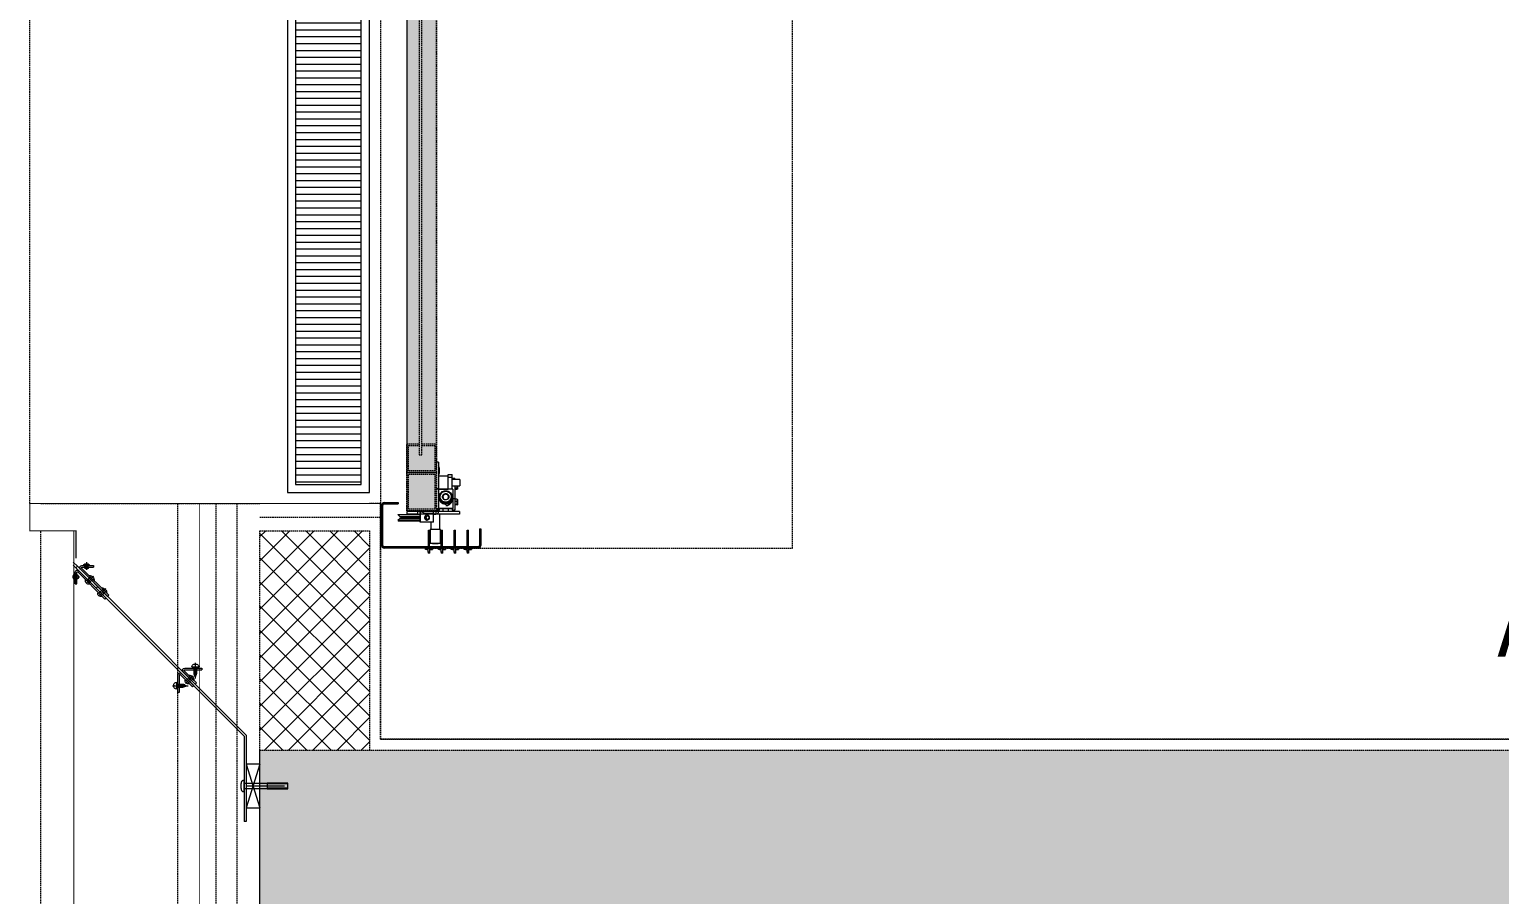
# Model space of a CAD drawing. Extents: x -1457 to 23780, y -2071 to 4205.
# Drawn here: x 1120.4 to 1388.8, y 2798.6 to 2956.6 of the extents above; entities that cross this region are included whole.
import ezdxf
from ezdxf.xclip import XClip

# ---------------------------------------------------------------- set-up
doc = ezdxf.new("R2010")
doc.units = 0
doc.header["$MEASUREMENT"] = 0
doc.header["$XCLIPFRAME"] = 0
doc.linetypes.add('HIDDEN', pattern=[0.375, 0.25, -0.125])
doc.layers.get('0').update_dxf_attribs({"color": 9, "lineweight": 9})
doc.layers.add('M-TEFRIS2-015', color=129, linetype='Continuous', lineweight=9)
doc.layers.add('T-APAREY-TEXT', color=181, linetype='Continuous', lineweight=9)
doc.styles.add('LUCIDASANS', font='arial.ttf', dxfattribs={"width": 0.8})

# ---------------------------------------------------------------- blocks, each defined once
blk = doc.blocks.new('p-ızgara 1')
h = blk.add_hatch()
h.set_pattern_fill('ANSI31', color=256, scale=10, angle=225, style=0)
h.set_pattern_definition([(270, (-1308.5183, 1064.6868), (1.25, -4e-16), [])])
h.paths.add_polyline_path([(1.5, 13.5), (1.5, 1.5), (394.5, 1.5), (394.5, 13.5)])
for points in [[(0, 15), (0, 0), (396, 0), (396, 15)], [(1.5, 13.5), (1.5, 1.5), (394.5, 1.5), (394.5, 13.5)]]:
    blk.add_lwpolyline(points, close=True)
blk = doc.blocks.new('p-cephe_kose profili')
at = {"linetype": 'Continuous', "lineweight": 13}
for p, q in [((-2.75, 12.75), (-3.15, 12.75)), ((-3.15, -2.87), (-3.15, 12.75)), ((-2.75, -3.03), (-2.75, 12.75)), ((-3.15, -2.87), (-30.14, -29.86)), ((-2.75, -3.03), (-29.86, -30.14)), ((-33.53, -32.82), (-28.58, -27.87)), ((-33.32, -33.03), (-28.37, -28.08)), ((-28.08, -28.37), (-33.03, -33.32)), ((-27.87, -28.58), (-32.82, -33.53)), ((-28.37, -28.08), (-28.58, -27.87)), ((-28.08, -28.37), (-27.87, -28.58)), ((-34, -30.65), (-34, -32.75)), ((-34, -30.65), (-33.7, -30.65)), ((-33.85, -33.57), (-30.14, -29.86)), ((-33.7, -30.65), (-33.7, -32.75)), ((-33.57, -33.85), (-29.86, -30.14)), ((-30.14, -29.86), (-29.86, -30.14)), ((-29.86, -30.14), (-30.14, -29.86)), ((-33.85, -33.57), (-40.45, -40.17)), ((-33.57, -33.85), (-40.17, -40.45)), ((-33.57, -33.85), (-33.85, -33.57)), ((-32.75, -33.7), (-30.65, -33.7)), ((-32.75, -34), (-30.65, -34)), ((-30.65, -34), (-30.65, -33.7)), ((-40.45, -40.17), (-40.17, -40.45))]:
    blk.add_line(p, q, dxfattribs=at)
at = {"linetype": 'Continuous', "lineweight": 5}
for p, q in [((-2.75, 2.25), (-0.25, 10.25)), ((-0.25, 2.25), (-2.75, 10.25)), ((-3.15, 6.69), (1.05, 6.69)), ((1.05, 5.81), (-3.15, 5.81)), ((-2.73, 6.25), (4.2, 6.25)), ((4.85, 6.62), (1.05, 6.62)), ((4.85, 5.88), (1.05, 5.88))]:
    blk.add_line(p, q, dxfattribs=at)
for p, q in [((-16.23, -12.06), (-13.36, -12.06)), ((-15.99, -11.97), (-15.95, -11.97)), ((-15.99, -12.15), (-15.95, -12.15)), ((-15.95, -11.97), (-15.95, -12.15)), ((-15.5, -12.68), (-15.5, -11.44)), ((-15.41, -11.82), (-15.23, -11.82)), ((-15.41, -12.3), (-15.32, -12.3)), ((-15.32, -12.3), (-15.14, -12.3)), ((-15.3, -12.02), (-15.28, -12.37)), ((-15.23, -11.82), (-15.05, -11.82)), ((-15.19, -11.74), (-15.1, -12.37)), ((-15.14, -12.3), (-14.96, -12.3)), ((-15.05, -11.82), (-14.87, -11.82)), ((-15.01, -11.74), (-14.92, -12.37)), ((-14.96, -12.3), (-14.78, -12.3)), ((-14.87, -11.82), (-14.69, -11.82)), ((-14.83, -11.74), (-14.74, -12.37)), ((-14.78, -12.3), (-14.6, -12.3)), ((-14.69, -11.82), (-14.51, -11.82)), ((-14.65, -11.74), (-14.56, -12.37)), ((-14.6, -12.3), (-14.42, -12.3)), ((-14.51, -11.82), (-14.33, -11.82)), ((-14.47, -11.74), (-14.38, -12.37)), ((-14.42, -12.3), (-14.24, -12.3)), ((-14.33, -11.82), (-13.6, -12.06)), ((-14.29, -11.74), (-14.2, -12.37)), ((-14.24, -12.3), (-13.6, -12.06)), ((-14.1, -11.79), (-14.03, -12.33)), ((-12.06, -16.24), (-12.06, -13.37)), ((-12.68, -15.51), (-11.44, -15.51)), ((-11.74, -14.3), (-12.37, -14.21)), ((-11.74, -14.48), (-12.37, -14.39)), ((-11.74, -14.66), (-12.37, -14.57)), ((-11.74, -14.84), (-12.37, -14.75)), ((-11.74, -15.02), (-12.37, -14.93)), ((-11.74, -15.2), (-12.37, -15.11)), ((-12.02, -15.31), (-12.37, -15.29)), ((-11.79, -14.11), (-12.33, -14.03)), ((-12.3, -14.25), (-12.06, -13.61)), ((-12.3, -14.43), (-12.3, -14.25)), ((-12.3, -14.61), (-12.3, -14.43)), ((-12.3, -14.79), (-12.3, -14.61)), ((-12.3, -14.97), (-12.3, -14.79)), ((-12.3, -15.15), (-12.3, -14.97)), ((-12.3, -15.33), (-12.3, -15.15)), ((-12.3, -15.42), (-12.3, -15.33)), ((-12.15, -15.99), (-12.15, -15.96)), ((-11.97, -15.96), (-12.15, -15.96)), ((-11.82, -14.34), (-12.06, -13.61)), ((-11.97, -15.99), (-11.97, -15.96)), ((-11.82, -14.52), (-11.82, -14.34)), ((-11.82, -14.7), (-11.82, -14.52)), ((-11.82, -14.88), (-11.82, -14.7)), ((-11.82, -15.06), (-11.82, -14.88)), ((-11.82, -15.24), (-11.82, -15.06)), ((-11.82, -15.42), (-11.82, -15.24))]:
    blk.add_line(p, q)
at = {"linetype": 'Continuous', "lineweight": 18}
for p, q in [((-15.25, -10.86), (-15.25, -14)), ((-15.25, -10.86), (-14.95, -10.86)), ((-14.95, -10.86), (-14.95, -14)), ((-14.78, -14.07), (-12.56, -11.86)), ((-14.57, -14.28), (-12.35, -12.07)), ((-12.07, -12.35), (-14.28, -14.57)), ((-11.86, -12.56), (-14.07, -14.78)), ((-12.35, -12.07), (-12.56, -11.86)), ((-12.07, -12.35), (-11.86, -12.56)), ((-14, -14.95), (-10.86, -14.95)), ((-14, -15.25), (-10.86, -15.25)), ((-10.86, -15.25), (-10.86, -14.95))]:
    blk.add_line(p, q, dxfattribs=at)
at = {"lineweight": 5}
for p, q in [((-13.02, -13.73), (-13.73, -13.02)), ((-13.29, -13.01), (-13.66, -13.38)), ((-13.65, -12.66), (-12.44, -13.86)), ((-13.29, -13.01), (-13.52, -13.23)), ((-13.52, -13.23), (-13.29, -13.01)), ((-13.29, -13.01), (-12.92, -12.64)), ((-13.29, -13.01), (-13.07, -12.79)), ((-13.07, -12.79), (-13.29, -13.01)), ((-12.57, -13.28), (-13.28, -12.57)), ((-12.8, -13.5), (-12.32, -13.03)), ((-12.8, -13.5), (-13.27, -13.98)), ((-28.94, -29.65), (-29.65, -28.94)), ((-29.22, -28.93), (-29.59, -29.3)), ((-29.57, -28.58), (-28.37, -29.78)), ((-29.22, -28.93), (-29.44, -29.16)), ((-29.44, -29.16), (-29.22, -28.93)), ((-29.22, -28.93), (-28.84, -28.56)), ((-29.22, -28.93), (-28.99, -28.71)), ((-28.99, -28.71), (-29.22, -28.93)), ((-28.5, -29.21), (-29.21, -28.5)), ((-28.72, -29.43), (-29.2, -29.91)), ((-28.72, -29.43), (-28.24, -28.95)), ((-34.6, -31.92), (-33.2, -31.92)), ((-34.1, -31.92), (-34.1, -31.37)), ((-34.1, -31.66), (-33.7, -31.66)), ((-34.1, -31.92), (-34.1, -32.47)), ((-34.1, -32.18), (-33.7, -32.18)), ((-33.7, -31.92), (-33.7, -31.48)), ((-33.7, -31.92), (-33.7, -31.66)), ((-33.7, -31.66), (-33.7, -31.92)), ((-33.7, -31.92), (-33.7, -32.36)), ((-33.7, -31.92), (-33.7, -32.18)), ((-33.7, -32.18), (-33.7, -31.92)), ((-31.22, -31.93), (-31.93, -31.22)), ((-31.49, -31.21), (-31.86, -31.58)), ((-31.85, -30.86), (-30.64, -32.06)), ((-31.49, -31.21), (-31.71, -31.43)), ((-31.71, -31.43), (-31.49, -31.21)), ((-31.49, -31.21), (-31.12, -30.84)), ((-31.49, -31.21), (-31.27, -30.99)), ((-31.27, -30.99), (-31.49, -31.21)), ((-30.77, -31.48), (-31.48, -30.77)), ((-31, -31.7), (-31.47, -32.18)), ((-31, -31.7), (-30.52, -31.23)), ((-31.92, -34.1), (-32.47, -34.1)), ((-31.92, -33.7), (-32.36, -33.7)), ((-31.92, -33.7), (-32.18, -33.7)), ((-32.18, -33.7), (-31.92, -33.7)), ((-32.18, -34.1), (-32.18, -33.7)), ((-31.92, -34.6), (-31.92, -33.2)), ((-31.92, -33.7), (-31.66, -33.7)), ((-31.92, -33.7), (-31.48, -33.7)), ((-31.66, -33.7), (-31.92, -33.7)), ((-31.92, -34.1), (-31.37, -34.1)), ((-31.66, -34.1), (-31.66, -33.7))]:
    blk.add_line(p, q, dxfattribs=at)
at = {"lineweight": 0}
blk.add_line((-34, -32.75), (-34, -30.75), dxfattribs=at)
at = {"linetype": 'Continuous', "lineweight": 5}
for points in [[(-2.75, 10.25), (-0.25, 10.25), (-0.25, 2.25), (-2.75, 2.25)], [(1.05, 6.75), (4.85, 6.75), (4.85, 5.75), (1.05, 5.75)]]:
    blk.add_lwpolyline(points, close=True, dxfattribs=at)
blk.add_lwpolyline([(-38.03, -37.75), (-37.75, -38.03)])
for centre, radius, start, end in [((-14.88, -12.06), 1.11, 166.6402, 175.4788), ((-14.88, -12.06), 1.11, 184.5212, 193.3598), ((-15.5, -11.91), 0.473, 90, 166.6402), ((-15.5, -12.21), 0.473, 193.3598, 270), ((-15.41, -11.73), 0.09, 180, 270), ((-15.41, -12.39), 0.09, 90, 180), ((-12.21, -15.51), 0.473, 180, 256.6402), ((-12.39, -15.42), 0.09, 270, 0), ((-12.06, -14.89), 1.11, 256.6402, 265.4788), ((-12.06, -14.89), 1.11, 274.5212, 283.3598), ((-11.73, -15.42), 0.09, 180, 270), ((-11.91, -15.51), 0.473, 283.3598, 360)]:
    blk.add_arc(centre, radius, start, end)
at = {"lineweight": 5}
for centre, radius, start, end in [((-13.35, -12.95), 0.57, 67.9194, 202.0806), ((-13.23, -13.07), 0.909, 267.075, 2.925), ((-29.27, -28.88), 0.57, 67.9194, 202.0806), ((-29.15, -29), 0.909, 267.075, 2.925), ((-33.62, -31.92), 0.732, 131.1905, 228.8095), ((-33.83, -31.92), 0.46, 286.9574, 73.0426), ((-31.55, -31.15), 0.57, 67.9194, 202.0806), ((-31.43, -31.27), 0.909, 267.075, 2.925), ((-31.92, -33.62), 0.732, 221.1905, 318.8095), ((-31.92, -33.83), 0.46, 16.9574, 163.0426)]:
    blk.add_arc(centre, radius, start, end, dxfattribs=at)
at = {"linetype": 'Continuous', "lineweight": 18}
for centre, radius, start, end in [((-14.85, -14), 0.4, 180, 315), ((-14.85, -14), 0.1, 180, 315), ((-14, -14.85), 0.4, 135, 270), ((-14, -14.85), 0.1, 135, 270)]:
    blk.add_arc(centre, radius, start, end, dxfattribs=at)
at = {"linetype": 'Continuous', "lineweight": 13}
for centre, radius, start, end in [((-33.6, -32.75), 0.4, 180, 315), ((-33.6, -32.75), 0.1, 180, 315), ((-32.75, -33.6), 0.4, 135, 270), ((-32.75, -33.6), 0.1, 135, 270)]:
    blk.add_arc(centre, radius, start, end, dxfattribs=at)
at = {"linetype": 'Continuous', "lineweight": 5}
blk.add_rational_spline([(-3.15, 7.25), (-3.22, 7.25), (-3.29, 7.25), (-3.63, 7.25), (-3.68, 6.91), (-3.7, 6.83), (-3.71, 6.75), (-3.79, 6.25), (-3.71, 5.75), (-3.7, 5.67), (-3.68, 5.59), (-3.63, 5.25), (-3.29, 5.25), (-3.22, 5.25), (-3.15, 5.25), (-3.15, 6.25), (-3.15, 7.25)], [1, 1, 1, 0.760917374327, 1, 1, 1, 1, 1, 1, 1, 0.760917374327, 1, 1, 1, 1, 1], degree=2, knots=[0, 0, 0, 1, 1, 2, 2, 3, 3, 4, 4, 5, 5, 6, 6, 7, 7, 8, 8, 8], dxfattribs=at)
blk = doc.blocks.new('p-seksiyonel kapı profil')
for p, q in [((-13.26, 6.34), (-13.5, 6.34)), ((-13.5, 3.27), (-13.5, 6.34)), ((-13.5, 6.34), (-13.5, 5.67)), ((-13.5, 6.34), (-13.5, 6.34)), ((-13.5, 5.67), (-13.5, 5.49)), ((-13.5, 5.67), (-13.5, 5.67)), ((-13.5, 5.49), (-13.5, 5.49)), ((-13.26, 3.27), (-13.26, 6.34)), ((-13.02, 6.82), (-13.03, 6.82)), ((-13.02, 6.58), (-13.02, 6.82)), ((-13.02, 6.82), (4.13, 6.82)), ((-13.02, 6.58), (4.13, 6.58)), ((-11.79, 6.84), (-11.79, 7.08)), ((-11.25, 7.08), (-11.79, 7.08)), ((-11.79, 6.84), (-11.28, 6.84)), ((-11.28, 7.76), (-11.28, 7.08)), ((-11.28, 7.76), (-11.25, 7.76)), ((-11.25, 7.76), (-10.99, 7.76)), ((-11.25, 7.53), (-11.25, 7.76)), ((-11.25, 7.53), (-10.99, 7.53)), ((-11.25, 6.82), (-11.25, 7.53)), ((-11.25, 6.58), (-11.25, 3.51)), ((-11.01, 6.58), (-11.01, 3.51)), ((-10.99, 7.53), (-10.99, 7.76)), ((-10.99, 7.53), (-10.99, 6.84)), ((-10.71, 7.08), (-10.99, 7.08)), ((-10.71, 6.84), (-10.99, 6.84)), ((-10.71, 6.84), (-10.71, 7.08)), ((-10.71, 7.08), (-10.48, 7.08)), ((-10.71, 6.84), (-10.48, 6.84)), ((-10.48, 7.08), (-10.48, 6.84)), ((-9.42, 6.84), (-9.42, 7.08)), ((-8.89, 7.08), (-9.42, 7.08)), ((-9.42, 6.84), (-8.92, 6.84)), ((-8.92, 7.76), (-8.92, 7.08)), ((-8.92, 7.76), (-8.89, 7.76)), ((-8.89, 7.76), (-8.62, 7.76)), ((-8.89, 7.53), (-8.89, 7.76)), ((-8.89, 7.53), (-8.62, 7.53)), ((-8.89, 6.82), (-8.89, 7.53)), ((-8.89, 6.58), (-8.89, 3.51)), ((-8.65, 6.58), (-8.65, 3.51)), ((-8.62, 7.53), (-8.62, 7.76)), ((-8.62, 7.53), (-8.62, 6.84)), ((-8.35, 7.08), (-8.62, 7.08)), ((-8.35, 6.84), (-8.62, 6.84)), ((-8.35, 6.84), (-8.35, 7.08)), ((-8.35, 7.08), (-8.12, 7.08)), ((-8.35, 6.84), (-8.12, 6.84)), ((-8.12, 7.08), (-8.12, 6.84)), ((-7.06, 6.84), (-7.06, 7.08)), ((-6.53, 7.08), (-7.06, 7.08)), ((-7.06, 6.84), (-6.56, 6.84)), ((-6.56, 7.76), (-6.56, 7.08)), ((-6.56, 7.76), (-6.53, 7.76)), ((-6.53, 7.76), (-6.26, 7.76)), ((-6.53, 7.53), (-6.53, 7.76)), ((-6.53, 7.53), (-6.26, 7.53)), ((-6.53, 6.82), (-6.53, 7.53)), ((-6.53, 6.58), (-6.53, 3.51)), ((-6.29, 6.58), (-6.29, 3.51)), ((-6.26, 7.53), (-6.26, 7.76)), ((-6.26, 7.53), (-6.26, 6.84)), ((-5.99, 7.08), (-6.26, 7.08)), ((-5.99, 6.84), (-6.26, 6.84)), ((-6.14, 5.99), (-6.14, 3.39)), ((-6.14, 5.99), (-4.25, 5.99)), ((-5.99, 6.84), (-5.99, 7.08)), ((-5.99, 7.08), (-5.76, 7.08)), ((-5.99, 6.84), (-5.76, 6.84)), ((-5.76, 7.08), (-5.76, 6.84)), ((-5.67, 6.04), (-5.72, 5.99)), ((-5.67, 6.04), (-5.53, 6.04)), ((-5.53, 6.04), (-4.73, 6.04)), ((-4.68, 5.99), (-4.73, 6.04)), ((-4.7, 6.84), (-4.7, 7.08)), ((-4.16, 7.08), (-4.7, 7.08)), ((-4.7, 6.84), (-4.19, 6.84)), ((-4.25, 3.39), (-4.25, 5.99)), ((-4.19, 7.76), (-4.19, 7.08)), ((-4.19, 7.76), (-4.16, 7.76)), ((-4.16, 7.76), (-3.9, 7.76)), ((-4.16, 7.53), (-4.16, 7.76)), ((-4.16, 7.53), (-3.9, 7.53)), ((-4.16, 6.82), (-4.16, 7.53)), ((-4.16, 6.58), (-4.16, 3.51)), ((-3.93, 6.58), (-3.93, 3.51)), ((-3.9, 7.53), (-3.9, 7.76)), ((-3.9, 7.53), (-3.9, 6.84)), ((-3.63, 7.08), (-3.9, 7.08)), ((-3.63, 6.84), (-3.9, 6.84)), ((-3.63, 6.84), (-3.63, 7.08)), ((-3.63, 7.08), (-3.39, 7.08)), ((-3.63, 6.84), (-3.39, 6.84)), ((-3.39, 7.08), (-3.39, 6.84)), ((4.13, 6.58), (4.13, 6.82)), ((4.37, 6.34), (4.6, 6.34)), ((4.37, 6.34), (4.37, -1.04)), ((4.6, 6.34), (4.6, -1.04)), ((-13.26, 3.27), (-13.5, 3.27)), ((-11.01, 3.51), (-11.25, 3.51)), ((-8.65, 3.51), (-8.89, 3.51)), ((-6.29, 3.51), (-6.53, 3.51)), ((-6.14, 3.39), (-4.25, 3.39)), ((-6.03, 3.39), (-6.03, 0.6)), ((-4.37, 2.07), (-4.37, 3.39)), ((-3.93, 3.51), (-4.16, 3.51)), ((-9.63, 0.12), (-9.63, 0.59)), ((-9.63, 0.59), (-5.32, 0.59)), ((-9.63, 0.12), (-5.85, 0.12)), ((-6.03, 0.6), (-5.77, 0.6)), ((-5.85, -0.36), (-5.85, 0.12)), ((-5.82, 0.15), (-5.82, -0.36)), ((-5.79, 0.6), (-5.79, 0.59)), ((-5.79, 0.12), (-5.79, 0.15)), ((-5.79, 0.12), (-5.32, 0.12)), ((-5.79, -0.13), (-5.79, 0.12)), ((-5.77, 0.6), (-4.85, 0.6)), ((-5.06, 0), (-5.41, 0)), ((-5.32, 0.12), (-5.32, 0.59)), ((-4.85, 0.59), (-5.32, 0.59)), ((-5.32, 0.12), (-5.32, 0)), ((-5.32, 0.12), (-0.24, 0.12)), ((-4.89, 0), (-5.06, 0)), ((-4.83, 0), (-4.89, 0)), ((-4.85, 2.07), (-4.85, 0.59)), ((-4.85, 2.07), (-2.52, 2.07)), ((-4.85, 0.59), (-3.19, 0.59)), ((-4.85, 0.59), (-4.85, 0.47)), ((-4.85, 0.47), (-3.19, 0.47)), ((-4.84, 0.4), (-4.85, 0.47)), ((-4.84, 0.34), (-4.84, 0.4)), ((-4.83, 0.28), (-4.84, 0.34)), ((-4.83, 0.22), (-4.83, 0.28)), ((-4.82, 0.18), (-4.83, 0.22)), ((-4.81, 0), (-4.83, 0)), ((-4.81, 0.15), (-4.82, 0.18)), ((-4.8, 0.12), (-4.81, 0.15)), ((-4.55, 0), (-4.81, 0)), ((-4.78, 0.12), (-4.8, 0.12)), ((-4.53, 0), (-4.55, 0)), ((-4.47, 0), (-4.53, 0)), ((-3.36, 0), (-4.47, 0)), ((-4.13, 1.38), (-4.15, 1.24)), ((-4.15, 1.24), (-4.13, 1.1)), ((-4.07, 1.51), (-4.13, 1.38)), ((-4.13, 1.1), (-4.07, 0.97)), ((-3.97, 1.61), (-4.07, 1.51)), ((-4.04, 1.38), (-4.07, 1.24)), ((-4.07, 1.24), (-4.04, 1.1)), ((-4.07, 0.97), (-3.97, 0.87)), ((-3.98, 1.51), (-4.04, 1.38)), ((-4.04, 1.1), (-3.98, 0.97)), ((-3.89, 1.61), (-3.98, 1.51)), ((-3.98, 0.97), (-3.89, 0.87)), ((-3.85, 1.68), (-3.97, 1.61)), ((-3.97, 0.87), (-3.85, 0.8)), ((-3.77, 1.68), (-3.89, 1.61)), ((-3.89, 0.87), (-3.77, 0.8)), ((-3.72, 1.71), (-3.85, 1.68)), ((-3.85, 0.8), (-3.72, 0.77)), ((-3.84, 1.65), (-3.63, 1.44)), ((-3.63, 1.04), (-3.83, 0.83)), ((-3.64, 1.71), (-3.77, 1.68)), ((-3.77, 0.8), (-3.64, 0.77)), ((-3.58, 1.7), (-3.72, 1.71)), ((-3.72, 0.77), (-3.58, 0.78)), ((-3.26, 1.44), (-3.63, 1.44)), ((-3.26, 1.04), (-3.63, 1.04)), ((-3.45, 1.65), (-3.58, 1.7)), ((-3.58, 0.78), (-3.45, 0.83)), ((-3.22, 1.24), (-3.55, 1.24)), ((-3.34, 1.56), (-3.45, 1.65)), ((-3.45, 0.83), (-3.34, 0.92)), ((-3.23, 0), (-3.36, 0)), ((-3.26, 1.45), (-3.34, 1.56)), ((-3.34, 0.92), (-3.26, 1.04)), ((-3.22, 1.31), (-3.26, 1.45)), ((-3.26, 1.04), (-3.22, 1.17)), ((-3.13, 0), (-3.23, 0)), ((-3.22, 1.17), (-3.22, 1.31)), ((-3.19, 0.59), (-2.52, 0.59)), ((-3.19, 0.59), (-3.19, 0.47)), ((-3.19, 0.47), (-3.16, 0.41)), ((-3.16, 0.41), (-3.07, 0.35)), ((-2.71, 0), (-3.13, 0)), ((-3.07, 0.35), (-2.93, 0.3)), ((-2.93, 0.3), (-2.74, 0.25)), ((-2.74, 0.25), (-2.5, 0.21)), ((-2.29, 0), (-2.71, 0)), ((-2.52, 2.07), (-2.52, 0.59)), ((-2.52, 2.07), (-2.44, 2.07)), ((-2.52, 0.59), (-2.5, 0.59)), ((-2.44, 0.59), (-2.5, 0.59)), ((-2.5, 0.59), (-2.5, 0.21)), ((-2.5, 0.21), (-2.49, 0.17)), ((-2.49, 0.17), (-2.48, 0.14)), ((-2.48, 0.14), (-2.46, 0.12)), ((-2.46, 0.12), (-2.45, 0.12)), ((-2.44, 2.07), (-2.44, 0.59)), ((1.61, 1.83), (-2.44, 1.83)), ((1.62, 1.8), (-2.44, 1.8)), ((1.27, 1.44), (-2.44, 1.44)), ((1.18, 1.24), (-2.44, 1.24)), ((1.26, 1.04), (-2.44, 1.04)), ((1.62, 0.68), (-2.44, 0.68)), ((1.61, 0.65), (-2.44, 0.65)), ((-2.44, 0.59), (-2.44, 0.12)), ((-2.01, 0.59), (-2.44, 0.59)), ((-2.19, 0), (-2.29, 0)), ((-2.06, 0), (-2.19, 0)), ((-1.64, 0), (-2.06, 0)), ((-2.01, 0.59), (-2.01, 0.12)), ((-2.01, 0.59), (0, 0.59)), ((-1.69, 0.65), (-1.74, 0.59)), ((-1.53, 0), (-1.64, 0)), ((-0.95, 0), (-1.53, 0)), ((-0.89, 0), (-0.95, 0)), ((-0.87, 0), (-0.89, 0)), ((-0.6, 0), (-0.87, 0)), ((-0.62, 0.59), (-0.68, 0.65)), ((-0.58, 0), (-0.6, 0)), ((-0.52, 0), (-0.58, 0)), ((-0.36, 0), (-0.52, 0)), ((0, 0), (-0.36, 0)), ((-0.24, 0.12), (-0.24, 0)), ((-0.24, 0.12), (0, 0.12)), ((0, 0.12), (0, 0.59)), ((0, 0), (0, 0)), ((1.62, 0.68), (1.26, 1.04)), ((1.27, 1.44), (1.62, 1.8)), ((-9.19, -1.11), (-9.22, -1.11)), ((-9.22, -1.18), (-9.22, -1.11)), ((-9.22, -1.18), (-9.19, -1.12)), ((-9.22, -1.2), (-9.22, -1.18)), ((-9.19, -1.41), (-9.22, -1.2)), ((-9.22, -1.65), (-9.22, -1.2)), ((-9.22, -1.65), (-9.19, -1.42)), ((-9.22, -1.68), (-9.22, -1.65)), ((-9.19, -1.88), (-9.22, -1.68)), ((-9.22, -2.05), (-9.22, -1.68)), ((-9.22, -2.05), (-9.19, -1.88)), ((-9.2, -2.05), (-9.22, -2.06)), ((-9.22, -2.06), (-9.22, -2.05)), ((-9.19, -1.07), (-9.19, -1.12)), ((-9.19, -1.07), (-8.74, -1.07)), ((-9.19, -1.12), (-9.19, -1.11)), ((-9.19, -1.12), (-9.19, -1.16)), ((-9.19, -1.16), (-9.19, -1.42)), ((-9.19, -1.16), (-8.74, -1.16)), ((-9.19, -1.42), (-9.19, -1.41)), ((-9.19, -1.42), (-9.19, -1.67)), ((-9.19, -1.67), (-8.74, -1.67)), ((-9.19, -1.67), (-9.19, -1.88)), ((-9.19, -2.09), (-9.19, -1.88)), ((-9.19, -1.88), (-9.19, -1.88)), ((-9.19, -2.09), (-8.74, -2.09)), ((-8.74, -0.14), (-8.27, -0.14)), ((-8.74, -2.18), (-8.74, -0.14)), ((-8.74, -4.56), (-8.74, -2.18)), ((-8.74, -2.18), (-8.39, -2.18)), ((-8.39, -0.36), (-5.79, -0.36)), ((-8.39, -0.36), (-8.39, -0.4)), ((-8.39, -3.93), (-8.39, -0.4)), ((-8.39, -0.4), (-5.79, -0.4)), ((-8.28, -1.86), (-8.31, -2.07)), ((-8.31, -2.07), (-8.31, -2.16)), ((-8.28, -2.14), (-8.31, -2.35)), ((-8.31, -2.35), (-8.31, -2.56)), ((-8.31, -2.56), (-8.29, -2.67)), ((-8.21, -1.66), (-8.28, -1.86)), ((-8.21, -1.94), (-8.28, -2.14)), ((-8.27, -0.36), (-8.27, -0.14)), ((-8.13, -2.35), (-8.24, -2.6)), ((-8.24, -2.67), (-8.13, -2.41)), ((-8.24, -2.67), (-8.24, -2.6)), ((-8.16, -2.79), (-8.24, -2.67)), ((-8.1, -1.47), (-8.21, -1.66)), ((-8.1, -1.75), (-8.21, -1.94)), ((-8.21, -2.45), (-8.19, -2.24)), ((-8.21, -2.48), (-8.19, -2.27)), ((-8.21, -2.45), (-8.21, -2.48)), ((-8.19, -2.24), (-8.13, -2.03)), ((-8.19, -2.27), (-8.13, -2.06)), ((-8.13, -2.03), (-8.02, -1.83)), ((-8.13, -2.06), (-8.02, -1.86)), ((-8.02, -2.1), (-8.13, -2.35)), ((-8.13, -2.41), (-8, -2.15)), ((-7.96, -1.31), (-8.1, -1.47)), ((-7.96, -1.59), (-8.1, -1.75)), ((-8.09, -2.53), (-8.08, -2.4)), ((-8.09, -2.66), (-8.09, -2.53)), ((-8.07, -2.79), (-8.09, -2.66)), ((-8.08, -2.4), (-8.05, -2.27)), ((-8.05, -2.27), (-8, -2.15)), ((-8.02, -1.83), (-7.88, -1.66)), ((-8.02, -1.86), (-7.88, -1.69)), ((-8, -2.07), (-8.02, -2.1)), ((-7.88, -1.8), (-8, -2.07)), ((-8, -2.15), (-7.94, -2.03)), ((-8, -2.15), (-7.99, -2.11)), ((-7.99, -2.11), (-7.87, -1.87)), ((-7.8, -1.17), (-7.96, -1.31)), ((-7.8, -1.45), (-7.96, -1.59)), ((-7.94, -2.03), (-7.86, -1.93)), ((-7.76, -1.55), (-7.88, -1.8)), ((-7.88, -1.66), (-7.78, -1.57)), ((-7.88, -1.69), (-7.81, -1.63)), ((-7.87, -1.87), (-7.76, -1.62)), ((-7.86, -1.93), (-7.77, -1.83)), ((-7.62, -1.06), (-7.8, -1.17)), ((-7.62, -1.34), (-7.8, -1.45)), ((-7.77, -1.83), (-7.67, -1.75)), ((-7.49, -1.52), (-7.76, -1.55)), ((-7.76, -1.62), (-7.76, -1.55)), ((-7.76, -1.62), (-7.48, -1.6)), ((-7.74, -1.54), (-7.71, -1.52)), ((-7.71, -1.52), (-7.52, -1.42)), ((-7.68, -2.57), (-7.66, -2.41)), ((-7.67, -2.53), (-7.68, -2.49)), ((-7.67, -2.6), (-7.68, -2.52)), ((-7.66, -2.64), (-7.68, -2.52)), ((-7.66, -2.73), (-7.68, -2.57)), ((-7.67, -1.53), (-7.52, -1.45)), ((-7.67, -1.75), (-7.56, -1.68)), ((-7.62, -2.68), (-7.67, -2.53)), ((-7.62, -2.75), (-7.67, -2.6)), ((-7.66, -2.41), (-7.6, -2.26)), ((-7.59, -2.79), (-7.66, -2.64)), ((-7.42, -0.99), (-7.62, -1.06)), ((-7.42, -1.27), (-7.62, -1.34)), ((-7.62, -2.67), (-7.55, -2.73)), ((-7.52, -2.82), (-7.62, -2.68)), ((-7.6, -2.26), (-7.49, -2.14)), ((-7.59, -0.1), (-7.59, -0.36)), ((-7.59, -2.26), (-7.59, -2.53)), ((-7.54, -2.32), (-7.59, -2.46)), ((-7.59, -2.46), (-7.59, -2.61)), ((-7.59, -2.53), (-7.59, -2.7)), ((-7.59, -2.61), (-7.54, -2.75)), ((-7.56, -1.68), (-7.44, -1.63)), ((-7.46, -2.19), (-7.54, -2.32)), ((-7.52, -1.42), (-7.31, -1.36)), ((-7.52, -1.45), (-7.31, -1.39)), ((-7.22, -1.49), (-7.49, -1.52)), ((-7.49, -2.14), (-7.36, -2.04)), ((-7.48, -1.6), (-7.18, -1.57)), ((-7.34, -2.1), (-7.46, -2.19)), ((-7.44, -1.63), (-7.31, -1.59)), ((-7.21, -0.95), (-7.42, -0.99)), ((-7.21, -1.23), (-7.42, -1.27)), ((-7.36, -2.04), (-7.21, -1.99)), ((-7.2, -2.05), (-7.34, -2.1)), ((-7.31, -1.36), (-7.09, -1.33)), ((-7.31, -1.39), (-7.09, -1.37)), ((-7.31, -1.59), (-7.18, -1.57)), ((-7.18, -1.49), (-7.22, -1.49)), ((-7.13, -0.95), (-7.21, -0.95)), ((-6.99, -1.23), (-7.21, -1.23)), ((-7.21, -1.99), (-7.05, -1.98)), ((-7.05, -2.03), (-7.2, -2.05)), ((-6.89, -1.46), (-7.18, -1.49)), ((-7.18, -1.57), (-7.14, -1.57)), ((-7.18, -1.57), (-7.05, -1.57)), ((-7.14, -1.57), (-6.87, -1.54)), ((-7.09, -0.96), (-7.09, -0.94)), ((-7.09, -1.33), (-6.87, -1.36)), ((-7.09, -1.37), (-6.87, -1.39)), ((-7.05, -1.57), (-6.92, -1.58)), ((-7.05, -1.98), (-6.89, -2.01)), ((-6.91, -2.07), (-7.05, -2.03)), ((-6.78, -1.26), (-6.99, -1.23)), ((-6.92, -1.58), (-6.79, -1.61)), ((-6.78, -2.14), (-6.91, -2.07)), ((-6.61, -1.44), (-6.89, -1.46)), ((-6.89, -2.01), (-6.75, -2.08)), ((-6.87, -1.36), (-6.66, -1.42)), ((-6.87, -1.39), (-6.71, -1.43)), ((-6.87, -1.54), (-6.61, -1.51)), ((-6.79, -1.61), (-6.67, -1.66)), ((-6.58, -1.33), (-6.78, -1.26)), ((-6.67, -2.25), (-6.78, -2.14)), ((-6.75, -2.08), (-6.63, -2.19)), ((-6.67, -1.66), (-6.56, -1.72)), ((-6.61, -2.39), (-6.67, -2.25)), ((-6.67, -2.82), (-6.61, -2.68)), ((-6.66, -1.42), (-6.64, -1.43)), ((-6.63, -2.19), (-6.55, -2.33)), ((-6.63, -2.73), (-6.56, -2.67)), ((-6.61, -1.51), (-6.61, -1.44)), ((-6.52, -1.56), (-6.61, -1.44)), ((-6.61, -1.51), (-6.52, -1.63)), ((-6.59, -2.53), (-6.61, -2.39)), ((-6.61, -2.68), (-6.59, -2.53)), ((-6.59, -0.36), (-6.59, -0.1)), ((-6.59, -2.53), (-6.59, -2.26)), ((-6.59, -2.7), (-6.59, -2.53)), ((-6.39, -1.44), (-6.58, -1.33)), ((-6.58, -1.45), (-6.47, -1.52)), ((-6.51, -2.54), (-6.57, -2.69)), ((-6.51, -2.61), (-6.57, -2.76)), ((-6.56, -1.72), (-6.45, -1.8)), ((-6.55, -1.5), (-6.47, -1.55)), ((-6.55, -2.33), (-6.5, -2.48)), ((-6.5, -2.56), (-6.55, -2.72)), ((-6.5, -2.64), (-6.55, -2.8)), ((-6.27, -1.9), (-6.52, -1.56)), ((-6.52, -1.63), (-6.27, -1.99)), ((-6.5, -2.49), (-6.51, -2.54)), ((-6.5, -2.52), (-6.51, -2.61)), ((-6.5, -2.48), (-6.5, -2.64)), ((-6.5, -2.52), (-6.5, -2.56)), ((-6.47, -1.52), (-6.3, -1.66)), ((-6.47, -1.55), (-6.3, -1.69)), ((-6.45, -1.8), (-6.35, -1.89)), ((-6.23, -1.57), (-6.39, -1.44)), ((-6.35, -1.89), (-6.27, -1.99)), ((-6.3, -1.66), (-6.16, -1.83)), ((-6.3, -1.69), (-6.16, -1.86)), ((-6.18, -2.03), (-6.27, -1.9)), ((-6.27, -1.99), (-6.18, -2.11)), ((-6.27, -1.99), (-6.2, -2.1)), ((-6.09, -1.74), (-6.23, -1.57)), ((-6.2, -2.1), (-6.15, -2.22)), ((-5.94, -2.38), (-6.18, -2.03)), ((-6.18, -2.11), (-5.94, -2.45)), ((-6.16, -1.83), (-6.05, -2.02)), ((-6.16, -1.86), (-6.05, -2.05)), ((-6.15, -2.22), (-6.11, -2.34)), ((-6.11, -2.34), (-6.09, -2.47)), ((-6.09, -2.6), (-6.1, -2.73)), ((-5.98, -1.92), (-6.09, -1.74)), ((-6.09, -2.47), (-6.09, -2.6)), ((-6.05, -2.02), (-5.99, -2.23)), ((-6.05, -2.05), (-5.99, -2.26)), ((-5.94, -2.45), (-6.05, -2.71)), ((-5.99, -2.23), (-5.98, -2.29)), ((-5.99, -2.26), (-5.98, -2.29)), ((-5.97, -2.55), (-5.99, -2.7)), ((-5.91, -2.12), (-5.98, -1.92)), ((-5.94, -2.45), (-5.94, -2.38)), ((-5.92, -0.36), (-5.92, -0.09)), ((-5.87, -2.33), (-5.91, -2.12)), ((-5.85, -0.07), (-5.9, -0.07)), ((-5.9, -0.07), (-5.9, -0.36)), ((-5.9, -2.74), (-5.87, -2.53)), ((-5.86, -2.44), (-5.87, -2.33)), ((-5.87, -2.53), (-5.86, -2.44)), ((-5.79, -0.29), (-5.79, -0.13)), ((-5.79, -0.13), (-5.41, -0.13)), ((-5.79, -0.13), (-5.79, -0.16)), ((-5.79, -0.31), (-5.41, -0.31)), ((-5.79, -0.32), (-5.79, -0.36)), ((-5.79, -0.36), (-5.79, -0.4)), ((-5.79, -0.36), (-5.41, -0.36)), ((-5.79, -3.93), (-5.79, -0.4)), ((-5.7, -0.4), (-5.79, -0.4)), ((-5.61, -0.39), (-5.7, -0.4)), ((-5.53, -0.39), (-5.61, -0.39)), ((-5.46, -0.38), (-5.53, -0.39)), ((-5.41, -0.38), (-5.46, -0.38)), ((1.59, -1.51), (1.59, -1.27)), ((4.13, -1.27), (1.59, -1.27)), ((4.13, -1.51), (1.59, -1.51)), ((4.13, -1.27), (4.13, -1.51)), ((4.37, -1.04), (4.6, -1.04)), ((-8.27, -4.56), (-9.69, -4.56)), ((-9.69, -5.74), (-9.69, -4.56)), ((-9.19, -4), (-9.22, -3.94)), ((-9.22, -4.12), (-9.22, -3.94)), ((-9.22, -4.12), (-9.19, -4)), ((-9.22, -4.14), (-9.22, -4.12)), ((-9.19, -4.37), (-9.22, -4.14)), ((-9.22, -4.56), (-9.22, -4.14)), ((-9.21, -4.56), (-9.19, -4.37)), ((-9.19, -3.9), (-9.19, -4)), ((-9.19, -3.9), (-8.74, -3.9)), ((-9.19, -4), (-9.19, -4.1)), ((-9.19, -4), (-9.19, -4)), ((-9.19, -4.1), (-9.19, -4.37)), ((-9.19, -4.1), (-8.74, -4.1)), ((-9.19, -4.37), (-9.19, -4.56)), ((-9.19, -4.37), (-9.19, -4.37)), ((-8.39, -3.93), (-5.79, -3.93)), ((-8.28, -2.72), (-8.28, -2.71)), ((-8.22, -2.92), (-8.28, -2.72)), ((-8.27, -3.93), (-8.27, -6.14)), ((-8, -3.26), (-8.22, -2.92)), ((-8.13, -2.91), (-8.17, -2.77)), ((-7.91, -3.15), (-8.16, -2.79)), ((-8.02, -3.11), (-8.13, -2.91)), ((-8.03, -2.91), (-8.07, -2.79)), ((-7.98, -3.03), (-8.03, -2.91)), ((-7.88, -3.27), (-8.02, -3.11)), ((-7.68, -3.51), (-8, -3.26)), ((-7.91, -3.15), (-7.98, -3.03)), ((-7.83, -3.25), (-7.91, -3.15)), ((-7.82, -3.27), (-7.91, -3.15)), ((-7.77, -3.38), (-7.88, -3.27)), ((-7.73, -3.34), (-7.83, -3.25)), ((-7.57, -3.61), (-7.82, -3.27)), ((-7.62, -3.41), (-7.73, -3.34)), ((-7.63, -3.53), (-7.68, -3.51)), ((-7.59, -2.87), (-7.66, -2.73)), ((-7.52, -2.88), (-7.62, -2.75)), ((-7.51, -3.48), (-7.62, -3.41)), ((-7.49, -2.91), (-7.59, -2.79)), ((-7.49, -3), (-7.59, -2.87)), ((-7.57, -2.76), (-7.53, -2.79)), ((-7.3, -3.59), (-7.57, -3.61)), ((-7.56, -3.93), (-7.56, -6.14)), ((-5.79, -3.97), (-7.56, -3.97)), ((-7.54, -2.75), (-7.46, -2.87)), ((-7.53, -2.79), (-7.52, -2.8)), ((-7.45, -2.89), (-7.52, -2.82)), ((-7.4, -2.98), (-7.52, -2.88)), ((-7.38, -3.52), (-7.51, -3.48)), ((-7.36, -3.01), (-7.49, -2.91)), ((-7.36, -3.09), (-7.49, -3)), ((-7.46, -2.87), (-7.34, -2.97)), ((-7.29, -3.65), (-7.43, -3.6)), ((-7.25, -3.05), (-7.4, -2.98)), ((-7.26, -3.55), (-7.38, -3.52)), ((-7.21, -3.06), (-7.36, -3.01)), ((-7.21, -3.14), (-7.36, -3.09)), ((-7.34, -2.97), (-7.2, -3.02)), ((-7.04, -3.57), (-7.3, -3.59)), ((-6.88, -3.64), (-7.29, -3.65)), ((-7.13, -3.57), (-7.26, -3.55)), ((-7.09, -3.07), (-7.25, -3.05)), ((-7.09, -3.6), (-7.24, -3.59)), ((-7.05, -3.07), (-7.21, -3.06)), ((-7.05, -3.15), (-7.21, -3.14)), ((-7.2, -3.02), (-7.05, -3.03)), ((-7, -3.56), (-7.13, -3.57)), ((-6.93, -3.05), (-7.09, -3.07)), ((-6.87, -3.58), (-7.09, -3.6)), ((-7.05, -3.03), (-6.91, -3)), ((-6.89, -3.04), (-7.05, -3.07)), ((-6.89, -3.12), (-7.05, -3.15)), ((-7, -3.56), (-7.04, -3.57)), ((-6.7, -3.53), (-7, -3.56)), ((-6.87, -3.54), (-7, -3.56)), ((-6.79, -2.99), (-6.93, -3.05)), ((-6.91, -3), (-6.78, -2.92)), ((-6.75, -2.96), (-6.89, -3.04)), ((-6.75, -3.05), (-6.89, -3.12)), ((-6.51, -3.51), (-6.88, -3.64)), ((-6.74, -3.5), (-6.87, -3.54)), ((-6.72, -3.54), (-6.87, -3.58)), ((-6.66, -2.89), (-6.79, -2.99)), ((-6.78, -2.92), (-6.67, -2.82)), ((-6.63, -2.85), (-6.75, -2.96)), ((-6.63, -2.94), (-6.75, -3.05)), ((-6.62, -3.45), (-6.74, -3.5)), ((-6.66, -2.82), (-6.73, -2.89)), ((-6.42, -3.5), (-6.7, -3.53)), ((-6.57, -2.69), (-6.66, -2.82)), ((-6.66, -2.8), (-6.61, -2.76)), ((-6.57, -2.76), (-6.66, -2.89)), ((-6.55, -2.72), (-6.63, -2.85)), ((-6.55, -2.8), (-6.63, -2.94)), ((-6.51, -3.38), (-6.62, -3.45)), ((-6.41, -3.3), (-6.51, -3.38)), ((-6.31, -3.26), (-6.42, -3.5)), ((-6.32, -3.2), (-6.41, -3.3)), ((-6.18, -3.25), (-6.37, -3.41)), ((-6.24, -3.1), (-6.32, -3.2)), ((-6.19, -3.02), (-6.31, -3.26)), ((-6.16, -3.1), (-6.29, -3.27)), ((-6.18, -2.98), (-6.24, -3.1)), ((-6.18, -2.98), (-6.19, -3.02)), ((-6.05, -2.71), (-6.18, -2.98)), ((-6.13, -2.86), (-6.18, -2.98)), ((-6.17, -3.24), (-6.08, -3.13)), ((-6.05, -2.91), (-6.16, -3.1)), ((-6.1, -2.73), (-6.13, -2.86)), ((-6.08, -3.13), (-5.97, -2.95)), ((-5.99, -2.7), (-6.05, -2.91)), ((-5.97, -2.95), (-5.9, -2.74)), ((-5.79, -3.93), (-5.7, -3.93)), ((-5.79, -3.93), (-5.79, -4.01)), ((-5.79, -8.86), (-5.79, -4.01)), ((-5.79, -4.01), (-5.41, -4.01)), ((-5.7, -3.93), (-5.61, -3.92)), ((-5.61, -3.92), (-5.53, -3.92)), ((-5.53, -3.92), (-5.46, -3.91)), ((-5.46, -3.91), (-5.41, -3.91)), ((-9.69, -5.74), (-8.27, -5.74)), ((-8.74, -5.88), (-8.74, -5.74)), ((-8.74, -5.88), (-8.27, -5.88)), ((-7.56, -6.14), (-8.27, -6.14)), ((-8.27, -6.14), (-8.27, -6.63)), ((-7.56, -6.63), (-8.27, -6.63)), ((-7.56, -6.14), (-7.56, -6.63)), ((-7.56, -6.33), (-5.79, -6.33)), ((-5.92, -7.82), (-5.92, -6.82)), ((-5.85, -6.81), (-5.9, -6.81)), ((-5.9, -6.81), (-5.9, -7.84)), ((-5.9, -7.84), (-5.85, -7.84)), ((-5.85, -8.04), (-5.85, -6.61)), ((-5.82, -6.58), (-5.82, -8.07)), ((-5.79, -8.86), (-5.41, -8.86))]:
    blk.add_line(p, q)
for centre, radius, start, end in [((-13.02, 6.34), 0.473, 90, 180), ((-13.03, 6.34), 0.473, 90, 180), ((-13.02, 6.34), 0.236, 90, 180), ((-11.28, 6.81), 0.0295, 11.537, 90), ((-10.99, 6.81), 0.0295, 90, 168.463), ((-8.92, 6.81), 0.0295, 11.537, 90), ((-8.62, 6.81), 0.0295, 90, 168.463), ((-6.56, 6.81), 0.0295, 11.537, 90), ((-6.26, 6.81), 0.0295, 90, 168.463), ((-4.19, 6.81), 0.0295, 11.537, 90), ((-3.9, 6.81), 0.0295, 90, 168.463), ((4.13, 6.34), 0.473, 0, 90), ((4.13, 6.34), 0.236, 0, 90), ((-7.09, -0.1), 0.502, 153.6489, 180), ((-7.09, -0.1), 0.502, 0, 26.3511), ((-5.82, 0.12), 0.0295, 90, 180), ((-5.32, 0.12), 0.472, 90, 180), ((-3.84, 1.24), 0.295, 0.8144, 45), ((-3.84, 1.24), 0.295, 315.6236, 359.6289), ((1.47, 1.24), 0.295, 135, 179.1856), ((1.47, 1.24), 0.295, 180.3711, 224.3764), ((-5.9, -0.09), 0.0177, 90, 180), ((4.13, -1.04), 0.473, 270, 0), ((4.13, -1.04), 0.236, 270, 0), ((-5.9, -6.82), 0.0177, 90, 180), ((-5.9, -7.82), 0.0177, 180, 270), ((-5.82, -6.61), 0.0295, 90, 180), ((-5.82, -8.04), 0.0295, 180, 270)]:
    blk.add_arc(centre, radius, start, end)

msp = doc.modelspace()

# ---------------------------------------------------------------- hatches: boundary and pattern name
at = {"layer": 'M-TEFRIS2-015', "linetype": 'HIDDEN', "lineweight": 0}
msp.add_hatch(color=256, dxfattribs=at).paths.add_polyline_path([(1194.72, 2868.68), (1194.72, 3271.71), (1189.31, 3271.71), (1189.31, 2868.68)])
h = msp.add_hatch(dxfattribs=at)
h.set_pattern_fill('ANSI37', color=256, scale=25, style=0)
h.set_pattern_definition([(45, (5131.4063, 52565), (-2.2097087, 2.2097087), []), (135, (5131.4063, 52565), (-2.2097087, -2.2097087), [])])
h.paths.add_polyline_path([(1182.5, 2825), (1182.5, 2865), (1162.5, 2865), (1162.5, 2825)])
h.paths.add_polyline_path([(1212.5, 2405), (1212.5, 2390), (1717.5, 2390), (1717.5, 2405)])
h = msp.add_hatch(dxfattribs=at)
h.set_pattern_fill('ANSI33', color=256, scale=25, style=0)
h.paths.add_polyline_path([(1222.5, 2515), (1757.5, 2515), (1757.5, 2430), (1962.5, 2430), (1962.5, 2390), (1717.5, 2390), (1717.5, 2475), (1212.5, 2475), (1212.5, 2390), (1162.5, 2390), (1162.5, 2515), (1162.5, 2825), (1962.5, 2825), (1962.5, 2785), (1212.5, 2785), (1212.5, 2515)])

# ---------------------------------------------------------------- linework, layer by layer
for p, q in [((1184.5, 3803), (1184.5, 2827)), ((1184.5, 2827), (1964.5, 2827))]:
    msp.add_line(p, q, dxfattribs=at)
for points in [[(1193.23, 2861.84), (1259.7, 2861.84), (1259.7, 3278.53), (1193.23, 3278.53)], [(1120.5, 2870), (1120.5, 3270)], [(1189.31, 3165.09), (1189.31, 2880.88)], [(1194.72, 3165.19), (1194.72, 2880.88)], [(1191.56, 2967.89), (1191.56, 2878.9), (1192.06, 2878.9), (1192.06, 2967.89), (1191.56, 2967.89)], [(1192.06, 2880.88), (1194.72, 2880.88), (1194.72, 2875.68), (1189.31, 2875.68), (1189.31, 2880.88), (1191.56, 2880.88)], [(1192.06, 2880.58), (1194.42, 2880.58), (1194.42, 2875.98), (1189.61, 2875.98), (1189.61, 2880.58), (1191.56, 2880.58)], [(1194.72, 2868.68), (1189.31, 2868.68), (1189.31, 2875.68), (1194.72, 2875.68), (1194.72, 2868.68)], [(1122.5, 2870), (1122.5, 2870), (1162.5, 2870)], [(1147.5, 2320), (1147.5, 2870)], [(1154.5, 2320), (1154.5, 2870)], [(1158.27, 2870), (1158.5, 2321.56), (1158.5, 2321.56)], [(1964.5, 2580), (1964.5, 2657), (1945.5, 2657), (1945.5, 2627), (1759.5, 2627), (1759.5, 2657), (1740.5, 2657), (1740.5, 2517), (1214.5, 2517), (1214.5, 2783), (1740.5, 2783), (1740.5, 2763), (1759.5, 2763), (1759.5, 2783), (1945.5, 2783), (1945.5, 2763), (1964.5, 2763), (1964.5, 2827), (1184.5, 2827), (1184.5, 2870), (1182.5, 2870)], [(1162.5, 2867.5), (1184.5, 2867.5)], [(1122.5, 2070), (1122.5, 2865)], [(1162.5, 2390), (1162.5, 2865), (1182.5, 2865), (1182.5, 2825)]]:
    msp.add_lwpolyline(points, dxfattribs=at)
for points in [[(1194.72, 2868.68), (1194.72, 3271.71), (1189.31, 3271.71), (1189.31, 2868.68)], [(1194.42, 2868.98), (1189.61, 2868.98), (1189.61, 2875.38), (1194.42, 2875.38)], [(1222.5, 2515), (1757.5, 2515), (1757.5, 2430), (1962.5, 2430), (1962.5, 2390), (1717.5, 2390), (1717.5, 2475), (1212.5, 2475), (1212.5, 2390), (1162.5, 2390), (1162.5, 2515), (1162.5, 2825), (1962.5, 2825), (1962.5, 2785), (1212.5, 2785), (1212.5, 2515)]]:
    msp.add_lwpolyline(points, close=True, dxfattribs=at)
for points, const_width in [([(1184.5, 2861.67), (1184.5, 2870), (1120.5, 2870), (1120.5, 2865), (1128.9, 2865), (1128.9, 2860)], 0.2), ([(1151.5, 2320), (1151.5, 2870)], 0.1), ([(1128.5, 2070), (1128.5, 2865)], 0.2)]:
    msp.add_lwpolyline(points, dxfattribs=dict(at, const_width=const_width))

# ---------------------------------------------------------------- block references
for name, p, rotation in [('p-ızgara 1', (1182.5, 2872), 90), ('p-seksiyonel kapı profil', (1189.31, 2868.68), 180)]:
    msp.add_blockref(name, p, dxfattribs=dict(at, rotation=rotation))
ref = msp.add_blockref('p-cephe_kose profili', (1162.75, 2824.69), dxfattribs=dict(at, xscale=-1, rotation=180))
XClip(ref).set_block_clipping_path([(-34.3499915514, -40.3121291393), (19.7500084472, 39.6878697639)])

# ---------------------------------------------------------------- texts
at = {"layer": 'T-APAREY-TEXT', "style": 'LUCIDASANS', "width": 0.8}
msp.add_text('Aparey', height=13, dxfattribs=at).set_placement((1388.42, 2842.02))

doc.saveas('drawing.dxf')
